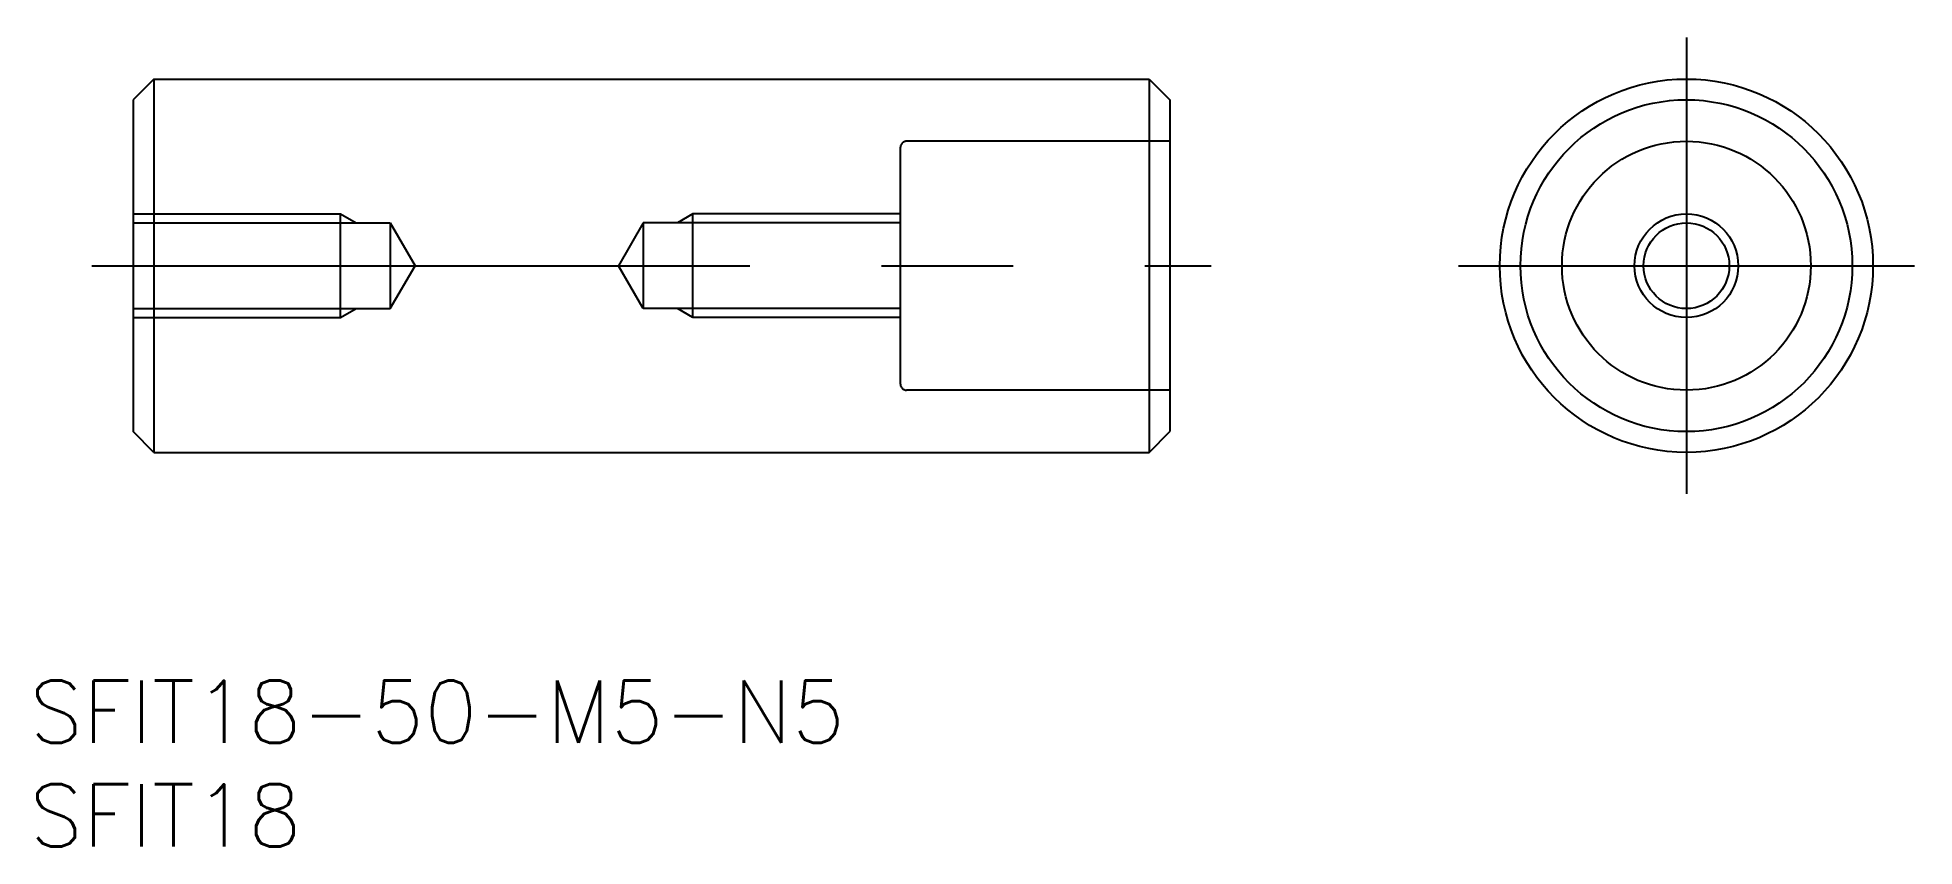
# Model space of a CAD drawing. Extents: x -79.5 to 11, y -28 to 11.
import ezdxf

# ---------------------------------------------------------------- set-up
doc = ezdxf.new("R2010")
doc.units = 0
doc.linetypes.add('CENTER', pattern=[50.8, 31.75, -6.35, 6.35, -6.35])
doc.linetypes.add('DASHED', pattern=[19.05, 12.7, -6.35])
doc.layers.get('0').update_dxf_attribs({"linetype": 'CONTINUOUS'})
doc.layers.add('CENTER', color=1, linetype='CONTINUOUS')
doc.styles.get("Standard").update_dxf_attribs({"font": 'txt.shx', "height": 3, "bigfont": 'bigfont.shx'})

# ---------------------------------------------------------------- blocks, each defined once
blk = doc.blocks.new('*U2')
at = {"color": 7, "linetype": 'CONTINUOUS'}
blk.add_text('SFIT18', height=3, dxfattribs=at).set_placement((-79.916, -28))
blk = doc.blocks.new('*U3')
at = {"color": 7, "linetype": 'CONTINUOUS'}
blk.add_text('SFIT18-50-M5-N5', height=3, dxfattribs=at).set_placement((-79.916, -23))

msp = doc.modelspace()

# ---------------------------------------------------------------- linework, layer by layer
at = {"color": 7, "linetype": 'CONTINUOUS'}
for p, q in [((-73.916, 9), (-74.916, 8)), ((-73.916, 9), (-73.916, -9)), ((-73.916, 9), (-25.916, 9)), ((-25.916, 9), (-25.916, -9)), ((-25.916, 9), (-24.916, 8)), ((-74.916, 8), (-74.916, -8)), ((-24.916, 8), (-24.916, -8)), ((-73.916, -9), (-74.916, -8)), ((-25.916, -9), (-24.916, -8)), ((-73.916, -9), (-25.916, -9))]:
    msp.add_line(p, q, dxfattribs=at)
at = {"color": 3, "linetype": 'DASHED'}
for p, q in [((-37.916, 5.7), (-37.916, -5.7)), ((-24.916, 6), (-37.616, 6)), ((-74.916, 2.5), (-64.916, 2.5)), ((-74.916, 2.067), (-62.516, 2.067)), ((-64.916, 2.5), (-64.166, 2.067)), ((-64.916, -2.5), (-64.916, 2.5)), ((-62.516, 2.067), (-61.322, 0)), ((-62.516, 2.067), (-62.516, -2.067)), ((-50.316, 2.067), (-51.509, 0)), ((-37.916, 2.067), (-50.316, 2.067)), ((-50.316, 2.067), (-50.316, -2.067)), ((-47.916, 2.5), (-48.666, 2.067)), ((-37.916, 2.5), (-47.916, 2.5)), ((-47.916, -2.5), (-47.916, 2.5)), ((-62.516, -2.067), (-61.322, 0)), ((-50.316, -2.067), (-51.509, 0)), ((-74.916, -2.067), (-62.516, -2.067)), ((-74.916, -2.5), (-64.916, -2.5)), ((-64.916, -2.5), (-64.166, -2.067)), ((-37.916, -2.067), (-50.316, -2.067)), ((-47.916, -2.5), (-48.666, -2.067)), ((-37.916, -2.5), (-47.916, -2.5)), ((-24.916, -6), (-37.616, -6))]:
    msp.add_line(p, q, dxfattribs=at)
at = {"color": 7, "linetype": 'CONTINUOUS'}
for radius in [9, 8, 6, 2.067]:
    msp.add_circle((0, 0), radius, dxfattribs=at)
at = {"color": 3, "linetype": 'CONTINUOUS'}
msp.add_circle((0, 0), 2.5, dxfattribs=at)
at = {"color": 3, "linetype": 'DASHED'}
for centre, start, end in [((-37.616, 5.7), 90, 180), ((-37.616, -5.7), 180, 270)]:
    msp.add_arc(centre, 0.3, start, end, dxfattribs=at)
at = {"layer": 'CENTER', "color": 1, "linetype": 'CENTER'}
for p, q in [((0, 11), (0, -11)), ((-76.916, 0), (-22.916, 0)), ((-11, 0), (11, 0))]:
    msp.add_line(p, q, dxfattribs=at)

# ---------------------------------------------------------------- block references
at = {"color": 7, "linetype": 'CONTINUOUS'}
for name in ['*U3', '*U2']:
    msp.add_blockref(name, (0, 0), dxfattribs=at)

doc.saveas('drawing.dxf')
